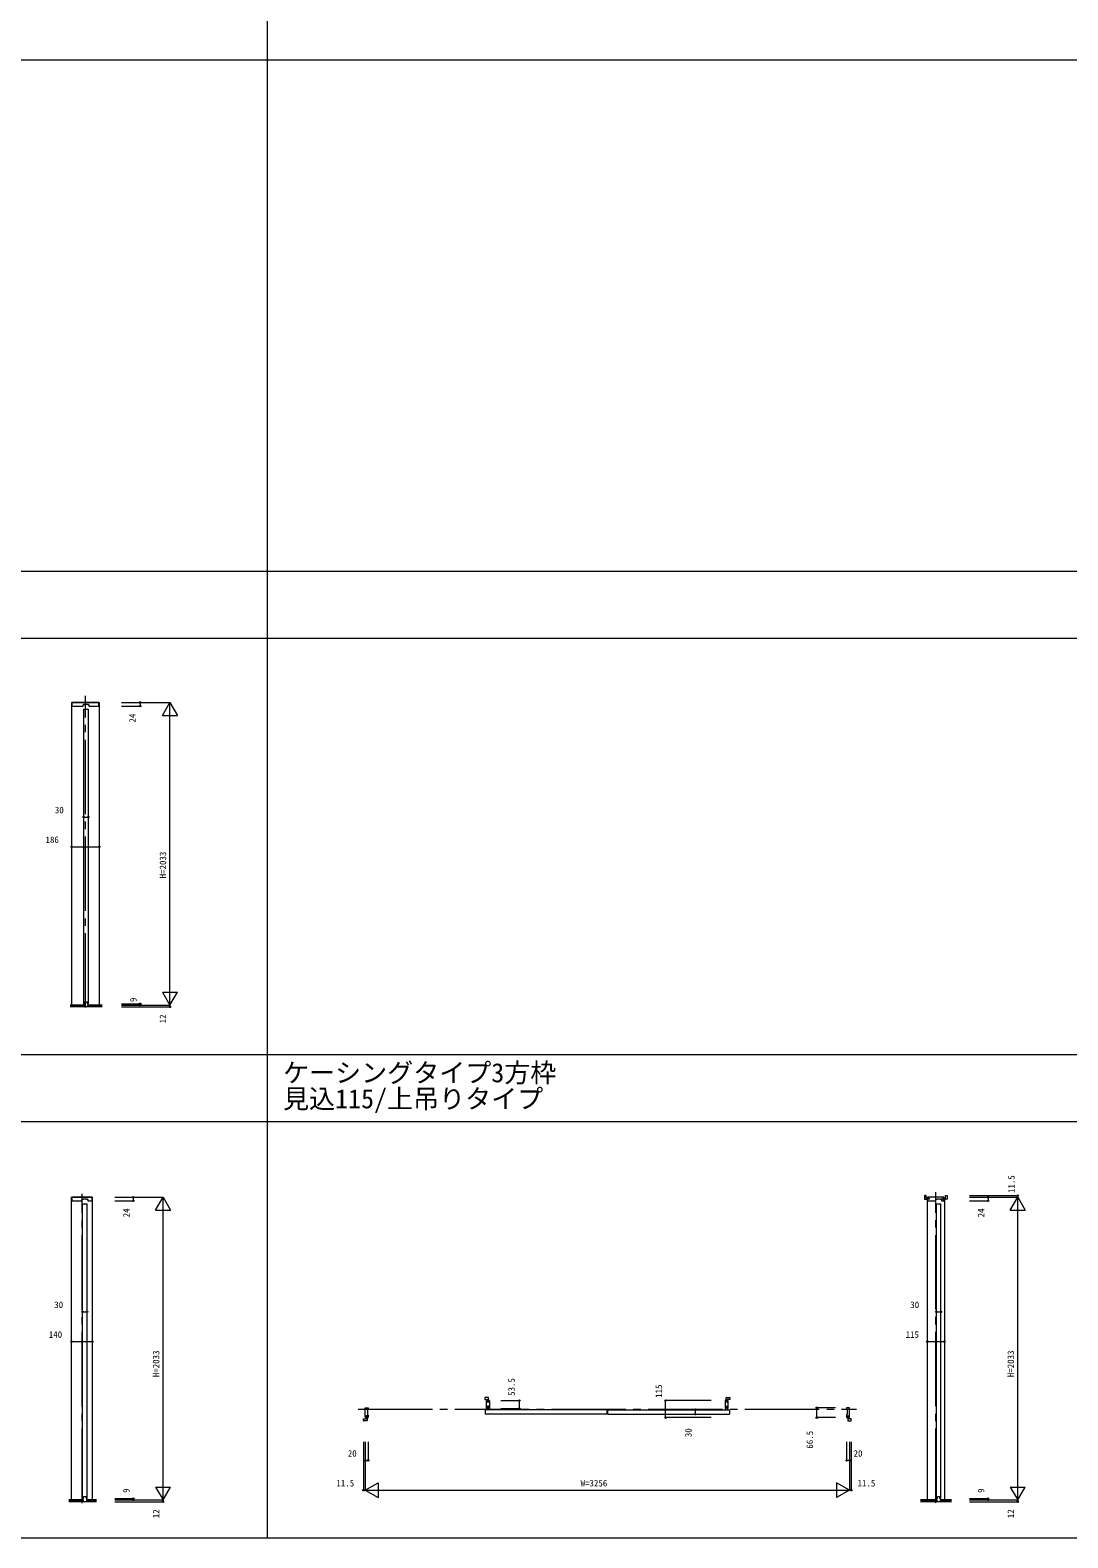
# Model space of a CAD drawing. Units: millimetres, scale not verified. Extents: x -14341 to 14341, y -10000 to 10000.
# Drawn here: x -4537 to 2440, y -10000 to 130 of the extents above; entities that cross this region are included whole.
import ezdxf
from ezdxf.enums import TextEntityAlignment as Align

# ---------------------------------------------------------------- set-up
doc = ezdxf.new("R2010")
doc.units = ezdxf.units.MM
doc.header["$LTSCALE"] = 50
doc.linetypes.add('USER1', pattern=[13, 10, -1, 1, -1])
doc.layers.add('0-0_0', color=7, linetype='Continuous')
for name, color, linetype, lineweight in [('0-1_YKK_F1', 7, 'Continuous', 18), ('0-4_YKK_N1', 2, 'Continuous', 18), ('0-5_YKK_B1', 4, 'Continuous', 18), ('0-6_YKK_Z1', 7, 'Continuous', 18)]:
    doc.layers.add(name, color=color, linetype=linetype, lineweight=lineweight)
doc.styles.add('ＭＳ ゴシック', font='')
doc.styles.get('ＭＳ ゴシック').set_extended_font_data('MS Gothic')

msp = doc.modelspace()

# ---------------------------------------------------------------- linework, layer by layer
at = {"layer": '0-1_YKK_F1'}
for p, q in [((-2940.51, -10000), (-2940.51, 9500)), ((-14340.51, -70), (14159.49, -70)), ((-14340.51, -3505), (14159.49, -3505)), ((-14340.51, -3955), (14159.49, -3955)), ((-14340.51, -6752.5), (14159.49, -6752.5)), ((-14340.51, -7202.5), (14159.49, -7202.5)), ((-14340.51, -10000), (14340.51, -10000))]:
    msp.add_line(p, q, dxfattribs=at)
at = {"layer": '0-4_YKK_N1'}
for p, q in [((-3922.01, -4387.5), (-3597.01, -4387.5)), ((-3922.01, -4411.5), (-3797.01, -4411.5)), ((-3797.01, -4387.5), (-3797.01, -4411.5)), ((-3647.01, -4474.1), (-3597.01, -4387.5)), ((-3597.01, -6420.5), (-3597.01, -4387.5)), ((-3597.01, -4387.5), (-3547.01, -4474.1)), ((-3647.01, -4474.1), (-3547.01, -4474.1)), ((-4176.01, -5156.88), (-4146.01, -5156.88)), ((-4258.01, -5356.88), (-4072.01, -5356.88)), ((-3647.01, -6333.9), (-3547.01, -6333.9)), ((-3647.01, -6333.9), (-3597.01, -6420.5)), ((-3597.01, -6420.5), (-3547.01, -6333.9)), ((-3922.01, -6420.5), (-3597.01, -6420.5)), ((-3922.01, -6432.5), (-3597.01, -6432.5)), ((-3597.01, -6420.5), (-3597.01, -6432.5)), ((-3968.01, -7712.01), (-3643.01, -7712.01)), ((-3968.01, -7736.01), (-3843.01, -7736.01)), ((-3843.01, -7712.01), (-3843.01, -7736.01)), ((-3693.01, -7798.62), (-3643.01, -7712.01)), ((-3693.01, -7798.62), (-3593.01, -7798.62)), ((-3643.01, -9745.01), (-3643.01, -7712.01)), ((-3643.01, -7712.01), (-3593.01, -7798.62)), ((1777.99, -7700.51), (2102.99, -7700.51)), ((1777.99, -7712.01), (2102.99, -7712.01)), ((1777.99, -7736.01), (1902.99, -7736.01)), ((1902.99, -7712.01), (1902.99, -7736.01)), ((2052.99, -7798.62), (2102.99, -7712.01)), ((2052.99, -7798.62), (2152.99, -7798.62)), ((2102.99, -7712.01), (2102.99, -7700.51)), ((2102.99, -9745.01), (2102.99, -7712.01)), ((2102.99, -7712.01), (2152.99, -7798.62)), ((-4184.01, -8481.39), (-4154.01, -8481.39)), ((1556, -8481.39), (1586, -8481.39)), ((-4258.01, -8681.39), (-4118.01, -8681.39)), ((1494.5, -8681.39), (1609.5, -8681.39)), ((-1372.76, -9077.5), (-1247.76, -9077.5)), ((-1247.76, -9131), (-1247.76, -9077.5)), ((-264.26, -9192.5), (-264.26, -9077.5)), ((40.74, -9077.5), (-264.26, -9077.5)), ((-1372.76, -9131), (-1247.76, -9131)), ((40.74, -9192.5), (-264.26, -9192.5)), ((-64.26, -9169), (-64.26, -9139)), ((751.99, -9192.5), (751.99, -9126)), ((876.99, -9126), (751.99, -9126)), ((876.99, -9192.5), (751.99, -9192.5)), ((-2295.51, -9355), (-2295.51, -9680)), ((-2264.01, -9355), (-2264.01, -9480)), ((951.99, -9355), (951.99, -9480)), ((971.99, -9355), (971.99, -9680)), ((983.49, -9355), (983.49, -9680)), ((-2284.01, -9480), (-2264.01, -9480)), ((971.99, -9480), (951.99, -9480)), ((-3693.01, -9658.41), (-3593.01, -9658.41)), ((-3693.01, -9658.41), (-3643.01, -9745.01)), ((-3643.01, -9745.01), (-3593.01, -9658.41)), ((-2284.01, -9680), (-2295.51, -9680)), ((-2284.01, -9680), (-2197.41, -9630)), ((-2284.01, -9680), (-2197.41, -9730)), ((-2197.41, -9630), (-2197.41, -9730)), ((885.39, -9630), (885.39, -9730)), ((971.99, -9680), (885.39, -9630)), ((971.99, -9680), (885.39, -9730)), ((971.99, -9680), (983.49, -9680)), ((2052.99, -9658.41), (2152.99, -9658.41)), ((2052.99, -9658.41), (2102.99, -9745.01)), ((2102.99, -9745.01), (2152.99, -9658.41)), ((-3968.01, -9736.01), (-3843.01, -9736.01)), ((-3968.01, -9745.01), (-3643.01, -9745.01)), ((-3968.01, -9757.01), (-3643.01, -9757.01)), ((-3843.01, -9736.01), (-3843.01, -9745.01)), ((-3643.01, -9745.01), (-3643.01, -9757.01)), ((1777.99, -9736.01), (1902.99, -9736.01)), ((1777.99, -9745.01), (2102.99, -9745.01)), ((1777.99, -9757.01), (2102.99, -9757.01)), ((1902.99, -9736.01), (1902.99, -9745.01)), ((2102.99, -9745.01), (2102.99, -9757.01))]:
    msp.add_line(p, q, dxfattribs=at)
for points in [[(-3922.01, -6411.5), (-3797.01, -6411.5), (-3797.01, -6420.5)], [(-2284.01, -9355), (-2284.01, -9680), (971.99, -9680)]]:
    msp.add_lwpolyline(points, dxfattribs=at)
for centre in [(-3797.01, -4387.5), (-3797.01, -4411.5), (-4176.01, -5156.88), (-4146.01, -5156.88), (-4258.01, -5356.88), (-4072.01, -5356.88), (-3797.01, -6411.5), (-3797.01, -6420.5), (-3597.01, -6432.5), (2102.99, -7700.51), (-3843.01, -7712.01), (-3843.01, -7736.01), (1902.99, -7712.01), (1902.99, -7736.01), (-4184.01, -8481.39), (-4154.01, -8481.39), (1556, -8481.39), (1586, -8481.39), (-4258.01, -8681.39), (-4118.01, -8681.39), (1494.5, -8681.39), (1609.5, -8681.39), (-1247.76, -9077.5), (-264.26, -9077.5), (-1247.76, -9131), (-264.26, -9192.5), (-64.26, -9139), (-64.26, -9169), (751.99, -9126), (751.99, -9192.5), (-2284.01, -9480), (-2264.01, -9480), (951.99, -9480), (971.99, -9480), (-2295.51, -9680), (983.49, -9680), (-3843.01, -9736.01), (-3843.01, -9745.01), (-3643.01, -9757.01), (1902.99, -9736.01), (1902.99, -9745.01), (2102.99, -9757.01)]:
    msp.add_circle(centre, 5, dxfattribs=at)
at = {"layer": '0-5_YKK_B1'}
for p, q in [((-4258.01, -4387.5), (-4072.01, -4387.5)), ((-4258.01, -4387.5), (-4258.01, -6420.5)), ((-4176.01, -4431.5), (-4146.01, -4431.5)), ((-4172.41, -4400.5), (-4172.41, -4400.3)), ((-4149.61, -4400.5), (-4149.61, -4400.3)), ((-4072.01, -4387.5), (-4072.01, -6420.5)), ((-4258.01, -7712.01), (-4118.01, -7712.01)), ((-4258.01, -9745.01), (-4258.01, -7712.01)), ((-4184.01, -7756.01), (-4154.01, -7756.01)), ((-4184.01, -9736.01), (-4184.01, -7756.01)), ((-4154.01, -9736.01), (-4154.01, -7756.01)), ((-4118.01, -9745.01), (-4118.01, -7712.01)), ((1476, -7702.51), (1476, -7722.51)), ((1494.5, -7724.51), (1494.5, -9745.01)), ((1556, -7756.01), (1586, -7756.01)), ((1556, -9736.01), (1556, -7756.01)), ((1586, -9736.01), (1586, -7756.01)), ((1609.5, -7724.51), (1609.5, -9745.01)), ((1627.99, -7702.51), (1627.99, -7722.51)), ((-1457.26, -9056), (-1477.26, -9056)), ((145.24, -9056), (165.24, -9056)), ((-2273.51, -9214), (-2293.51, -9214)), ((-2269.01, -9136), (-2269.01, -9172)), ((-2265.01, -9134), (-2267.01, -9134)), ((-2267.01, -9174), (-2265.01, -9174)), ((-2264.01, -9175), (-2264.01, -9190.5)), ((-1478.01, -9141), (-1476.01, -9139)), ((-1478.01, -9141), (-1478.01, -9167)), ((-1476.01, -9169), (-1478.01, -9167)), ((-660.01, -9139), (-1476.01, -9139)), ((-660.01, -9169), (-1476.01, -9169)), ((-660.01, -9139), (-658.01, -9141)), ((-660.01, -9169), (-658.01, -9167)), ((-658.01, -9167), (-658.01, -9141)), ((-652.01, -9139), (-654.01, -9141)), ((-654.01, -9167), (-654.01, -9141)), ((-652.01, -9169), (-654.01, -9167)), ((-652.01, -9139), (163.99, -9139)), ((-652.01, -9169), (163.99, -9169)), ((165.99, -9141), (163.99, -9139)), ((163.99, -9169), (165.99, -9167)), ((165.99, -9141), (165.99, -9167)), ((951.99, -9175), (951.99, -9190.5)), ((952.99, -9134), (954.99, -9134)), ((954.99, -9174), (952.99, -9174)), ((956.99, -9136), (956.99, -9172)), ((961.49, -9214), (981.49, -9214)), ((1562.5, -9736.01), (1562.5, -9722.01)), ((1562.5, -9722.01), (1579.5, -9722.01)), ((1579.5, -9736.01), (1579.5, -9722.01)), ((-4184.01, -9736.01), (-4177.51, -9736.01)), ((-4160.51, -9736.01), (-4154.01, -9736.01)), ((1556, -9736.01), (1562.5, -9736.01)), ((1579.5, -9736.01), (1586, -9736.01))]:
    msp.add_line(p, q, dxfattribs=at)
for points in [[(-4074.51, -4409.5), (-4074.51, -4387.5), (-4255.51, -4387.5), (-4255.51, -4409.5)], [(-4253.51, -4411.5), (-4181.21, -4411.5), (-4180.71, -4411), (-4180.71, -4402.3)], [(-4178.71, -4400.3), (-4170.51, -4400.3), (-4170.51, -4397.5), (-4151.51, -4397.5), (-4151.51, -4400.3), (-4143.31, -4400.3)], [(-4169.51, -6411.5), (-4176.01, -6411.5), (-4176.01, -4431.5)], [(-4146.01, -4431.5), (-4146.01, -6411.5), (-4152.51, -6411.5)], [(-4141.31, -4402.3), (-4141.31, -4411), (-4140.81, -4411.5), (-4076.51, -4411.5)], [(-4169.51, -6411.5), (-4169.51, -6397.5), (-4152.51, -6397.5), (-4152.51, -6411.5)], [(-4120.51, -7734.01), (-4120.51, -7712.01), (-4255.51, -7712.01), (-4255.51, -7734.01)], [(-4253.51, -7736.01), (-4189.21, -7736.01), (-4188.71, -7735.51), (-4188.71, -7726.81)], [(-4186.71, -7724.81), (-4178.51, -7724.81), (-4178.51, -7722.01), (-4159.51, -7722.01), (-4159.51, -7724.81), (-4151.31, -7724.81)], [(-4149.31, -7726.81), (-4149.31, -7735.51), (-4148.81, -7736.01), (-4122.51, -7736.01)], [(1487, -7717.51), (1487, -7700.51), (1478, -7700.51)], [(1478, -7724.51), (1501, -7724.51), (1501, -7717.51), (1487, -7717.51)], [(1607, -7734.01), (1607, -7725.01), (1600, -7725.01), (1597.5, -7725.01), (1597.5, -7717.31), (1606, -7717.31), (1607, -7716.31), (1607, -7712.01), (1497, -7712.01), (1497, -7716.31), (1498, -7717.31), (1506.5, -7717.31), (1506.5, -7725.01), (1504, -7725.01), (1497, -7725.01), (1497, -7734.01)], [(1499, -7736.01), (1550.8, -7736.01), (1551.3, -7735.51), (1551.3, -7726.81)], [(1553.3, -7724.81), (1561.5, -7724.81), (1561.5, -7722.01), (1580.5, -7722.01), (1580.5, -7724.81), (1588.7, -7724.81)], [(1590.7, -7726.81), (1590.7, -7735.51), (1591.2, -7736.01), (1605, -7736.01)], [(1625.99, -7724.51), (1602.99, -7724.51), (1602.99, -7717.51), (1616.99, -7717.51)], [(1616.99, -7717.51), (1616.99, -7700.51), (1625.99, -7700.51)], [(-1479.26, -9058), (-1479.26, -9070), (-1462.26, -9070), (-1462.26, -9084)], [(-1461.76, -9115), (-1461.76, -9131), (-1467.76, -9131), (-1467.76, -9080), (-1463.46, -9080), (-1462.46, -9081), (-1462.46, -9089.5), (-1454.76, -9089.5), (-1454.76, -9077.5), (-1449.76, -9077.5)], [(-1462.26, -9084), (-1455.26, -9084), (-1455.26, -9058)], [(-1447.76, -9079.5), (-1447.76, -9131), (-1453.76, -9131), (-1453.76, -9115), (-1461.76, -9115)], [(135.74, -9079.5), (135.74, -9131), (141.74, -9131), (141.74, -9115), (149.74, -9115)], [(149.74, -9115), (149.74, -9131), (155.74, -9131), (155.74, -9080), (151.44, -9080), (150.44, -9081), (150.44, -9089.5), (142.74, -9089.5), (142.74, -9077.5), (137.74, -9077.5)], [(150.24, -9084), (143.24, -9084), (143.24, -9058)], [(167.24, -9058), (167.24, -9070), (150.24, -9070), (150.24, -9084)], [(-2295.51, -9212), (-2295.51, -9200), (-2278.51, -9200), (-2278.51, -9186)], [(-2266.01, -9192.5), (-2271.01, -9192.5), (-2271.01, -9185.5), (-2271.01, -9180.5), (-2278.71, -9180.5), (-2278.71, -9189), (-2279.71, -9190), (-2284.01, -9190), (-2284.01, -9126), (-2271.01, -9126), (-2264.01, -9126), (-2264.01, -9133)], [(-2278.51, -9186), (-2271.51, -9186), (-2271.51, -9212)], [(953.99, -9192.5), (958.99, -9192.5), (958.99, -9185.5), (958.99, -9180.5), (966.69, -9180.5), (966.69, -9189), (967.69, -9190), (971.99, -9190), (971.99, -9126), (958.99, -9126), (951.99, -9126), (951.99, -9133)], [(966.49, -9186), (959.49, -9186), (959.49, -9212)], [(983.49, -9212), (983.49, -9200), (966.49, -9200), (966.49, -9186)], [(-4177.51, -9736.01), (-4177.51, -9722.01), (-4160.51, -9722.01), (-4160.51, -9736.01)]]:
    msp.add_lwpolyline(points, dxfattribs=at)
for centre, radius, start, end in [((-4253.51, -4409.5), 2, 180, 270), ((-4178.71, -4402.3), 2, 90, 180), ((-4143.31, -4402.3), 2, 0, 90), ((-4076.51, -4409.5), 2, 270, 0), ((-4253.51, -7734.01), 2, 180, 270), ((-4186.71, -7726.81), 2, 90, 180), ((-4151.31, -7726.81), 2, 0, 90), ((-4122.51, -7734.01), 2, 270, 0), ((1478, -7702.51), 2, 90, 180), ((1478, -7722.51), 2, 180, 270), ((1499, -7734.01), 2, 180, 270), ((1553.3, -7726.81), 2, 90, 180), ((1588.7, -7726.81), 2, 0, 90), ((1605, -7734.01), 2, 270, 0), ((1625.99, -7702.51), 2, 0, 90), ((1625.99, -7722.51), 2, 270, 0), ((-1477.26, -9058), 2, 90, 180), ((-1457.26, -9058), 2, 0, 90), ((-1449.76, -9079.5), 2, 0, 90), ((137.74, -9079.5), 2, 90, 180), ((145.24, -9058), 2, 90, 180), ((165.24, -9058), 2, 0, 90), ((-2293.51, -9212), 2, 180, 270), ((-2273.51, -9212), 2, 270, 0), ((-2267.01, -9136), 2, 90, 180), ((-2267.01, -9172), 2, 180, 270), ((-2266.01, -9190.5), 2, 270, 0), ((-2265.01, -9133), 1, 270, 0), ((-2265.01, -9175), 1, 0, 90), ((952.99, -9133), 1, 180, 270), ((952.99, -9175), 1, 90, 180), ((953.99, -9190.5), 2, 180, 270), ((954.99, -9136), 2, 0, 90), ((954.99, -9172), 2, 270, 0), ((961.49, -9212), 2, 180, 270), ((981.49, -9212), 2, 270, 0)]:
    msp.add_arc(centre, radius, start, end, dxfattribs=at)
at = {"layer": '0-6_YKK_Z1', "linetype": 'USER1'}
for p, q in [((-4165.01, -6437.73), (-4165.01, -4341.95)), ((-4188.01, -9766.89), (-4188.01, -7688.62)), ((1552, -9765.74), (1552, -7678.01)), ((-2331.51, -9135), (1019.49, -9135))]:
    msp.add_line(p, q, dxfattribs=at)
at = {"layer": '0-6_YKK_Z1'}
for p, q in [((-4172.01, -6420.5), (-4268.01, -6420.5)), ((-4268.01, -6423.5), (-4172.01, -6423.5)), ((-4268.01, -6426.5), (-4172.01, -6426.5)), ((-4268.01, -6429.5), (-4172.01, -6429.5)), ((-4052.01, -6432.5), (-4268.01, -6432.5)), ((-4172.01, -6420.5), (-4172.01, -6432.5)), ((-4052.01, -6420.5), (-4150.01, -6420.5)), ((-4150.01, -6420.5), (-4150.01, -6432.5)), ((-4150.01, -6423.5), (-4052.01, -6423.5)), ((-4150.01, -6426.5), (-4052.01, -6426.5)), ((-4150.01, -6429.5), (-4052.01, -6429.5)), ((-4180.01, -9745.01), (-4276.01, -9745.01)), ((-4276.01, -9748.01), (-4180.01, -9748.01)), ((-4276.01, -9751.01), (-4180.01, -9751.01)), ((-4276.01, -9754.01), (-4180.01, -9754.01)), ((-4090.01, -9757.01), (-4276.01, -9757.01)), ((-4180.01, -9745.01), (-4180.01, -9757.01)), ((-4090.01, -9745.01), (-4158.01, -9745.01)), ((-4158.01, -9745.01), (-4158.01, -9757.01)), ((-4158.01, -9748.01), (-4090.01, -9748.01)), ((-4158.01, -9751.01), (-4090.01, -9751.01)), ((-4158.01, -9754.01), (-4090.01, -9754.01)), ((1560, -9745.01), (1448, -9745.01)), ((1448, -9748.01), (1560, -9748.01)), ((1448, -9751.01), (1560, -9751.01)), ((1448, -9754.01), (1560, -9754.01)), ((1658.37, -9757.01), (1448, -9757.01)), ((1560, -9745.01), (1560, -9757.01)), ((1658.37, -9745.01), (1582, -9745.01)), ((1582, -9745.01), (1582, -9757.01)), ((1582, -9748.01), (1658.37, -9748.01)), ((1582, -9751.01), (1658.37, -9751.01)), ((1582, -9754.01), (1658.37, -9754.01))]:
    msp.add_line(p, q, dxfattribs=at)

# ---------------------------------------------------------------- texts
at = {"layer": '0-0_0', "style": 'ＭＳ ゴシック'}
for s, p in [('ケーシングタイプ3方枠', (-2836.51, -6977.5)), ('見込115/上吊りタイプ', (-2836.51, -7152.5))]:
    msp.add_text(s, height=128.3, dxfattribs=at).set_placement(p, align=Align.BOTTOM_LEFT)
at = {"layer": '0-4_YKK_N1', "color": 7, "style": 'ＭＳ ゴシック'}
for s, p in [('24', (-3813.88, -4522.03)), ('H=2033', (-3609.01, -5569)), ('9', (-3807.76, -6399.99)), ('12', (-3609.01, -6543.16)), ('11.5', (2094.78, -7683.14)), ('24', (-3855.01, -7846.55)), ('24', (1890.99, -7846.55)), ('H=2033', (-3655.01, -8920.48)), ('H=2033', (2090.99, -8920.48)), ('53.5', (-1265.51, -9046.07)), ('115', (-276.26, -9059.43)), ('30', (-76.26, -9323.75)), ('66.5', (739.99, -9400.78)), ('9', (-3855.01, -9697.86)), ('9', (1890.99, -9697.86)), ('12', (-3655.01, -9867.67)), ('12', (2090.99, -9867.67))]:
    msp.add_text(s, height=43.99, rotation=90, dxfattribs=at).set_placement(p, align=Align.BOTTOM_LEFT)
for s, p in [('30', (-4370.44, -5144.88)), ('186', (-4433.18, -5344.88)), ('30', (-4374.59, -8469.39)), ('30', (1380.41, -8469.39)), ('140', (-4411.18, -8669.39)), ('115', (1348.82, -8669.39)), ('20', (-2401.21, -9468)), ('20', (999.19, -9468)), ('11.5', (-2477.85, -9668)), ('W=3256', (-836.01, -9668)), ('11.5', (1025.83, -9668))]:
    msp.add_text(s, height=43.99, dxfattribs=at).set_placement(p, align=Align.BOTTOM_LEFT)

doc.saveas('drawing.dxf')
